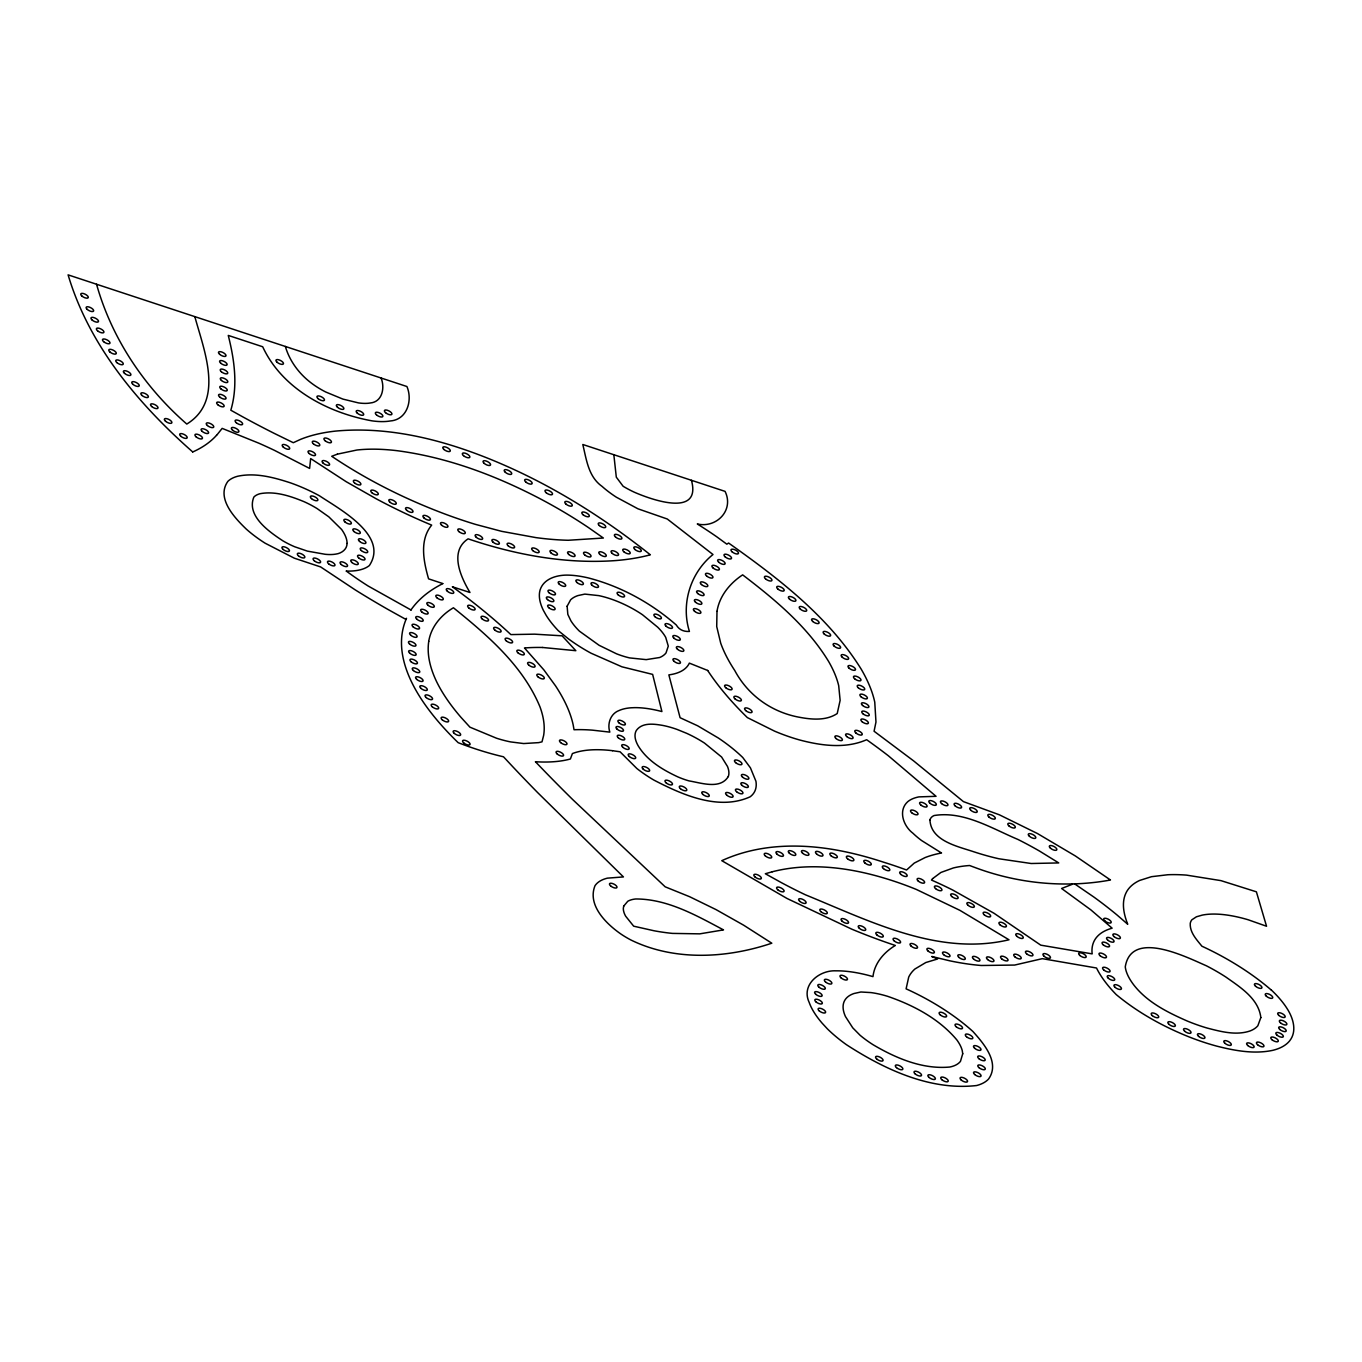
<?xml version="1.0" encoding="UTF-8"?>
<svg xmlns="http://www.w3.org/2000/svg" width="1362" height="1362" viewBox="0 0 1362 1362"><rect width="100%" height="100%" fill="white"/><g stroke="black" fill="none" stroke-linecap="round" stroke-linejoin="round"><path stroke-width="1.5" d="M216.575 435.38L222.159 428.383L258.814 443.178A226.96 91.594 27 0 1 274.511 450.379L309.617 468.426L310.655 458.568L346.203 481.705L376.287 498.832A256.907 103.665 27 0 0 431.669 525.119C419.155 540.271 423.65 561.638 428.57 578.85L442.701 583.515M542.553 647.478L575.837 650.695L562.114 635.816L534.585 634.164L510.869 634.59A338.712 136.694 27 0 0 452.354 586.767L469.958 592.487C460.884 577.216 448.881 551.559 468.085 538.841C515.5 554.862 565.792 564.26 615.947 560.548A371.622 149.973 27 0 0 650.338 554.811C611.078 523.57 568.805 495.921 523.587 474.061A234.758 94.744 27 0 0 488.652 458.585C440.352 439.177 387.949 426.204 335.58 431.09A295.588 119.277 27 0 0 300.525 439.381L293.307 442.701L274.154 433.337A417.487 168.479 27 0 1 242.3 416.602L230.825 410.217C238.112 385.786 234.4 359.67 228.254 335.41L262.696 346.765C282.24 389.021 327.987 412.873 372.047 420.858A70.977 28.636 27 0 0 390.281 420.96C407.17 419.751 412.805 400.241 406.915 386.519L68.1 274.869C89.109 345.522 138.226 403.952 192.655 451.895M612.491 750.7L620.085 751.79L636.871 768.508A67.521 27.24 27 0 0 653.828 780.051C682.26 794.795 718.71 811.054 750.104 796.821A84.972 34.288 27 0 0 755.927 781.226L750.428 767.845L742.767 757.51A94.216 38.017 27 0 0 718.37 738.034L697.65 725.793L680.098 717.723L668.861 674.888A94.353 38.068 27 0 0 689.342 663.124L707.729 670.479M411.12 610.04L368.132 586A166.266 67.096 27 0 1 346.323 571.087M1074.584 883.836L1093.839 897.03A228.441 92.19 27 0 1 1117.112 915.06L1127.736 924.27C1123.701 914.089 1121.011 901.814 1126.646 891.684A139.452 56.268 27 0 1 1139.688 880.431L1151.52 876.685L1167.813 874.744A176.958 71.403 27 0 1 1186.523 875.119L1220.965 880.635L1256.394 891.821L1266.541 926.245L1248.086 919.742A90.454 36.502 27 0 0 1202.288 915.111L1196.449 916.779L1191.903 919.776A46.529 18.779 27 0 0 1190.252 923.453C1189.707 932.459 1196.67 939.678 1201.914 946.215A131.093 52.897 27 0 1 1271.206 989.987M285.356 346.459C289.663 361.236 299.334 374.107 311.592 383.25A41.183 16.616 27 0 0 325.654 391.967L342.901 399.1L358.529 402.914A45.627 18.404 27 0 0 370.396 402.965C382.552 401.858 385.02 387.438 381.054 378.006M96.549 284.249C111.786 338.593 144.423 387.08 186.798 424.059C224.951 400.615 203.925 350.289 194.834 316.631M691.436 480.292C701.753 517.9 650.934 499.548 633.994 492.057A47.278 19.085 27 0 1 623.132 486.268L616.305 477.16L613.836 454.721M1271.308 989.97A94.387 38.085 27 0 1 1286.801 1008.135C1292.964 1017.465 1297.424 1030.949 1289.729 1040.738A117.319 47.347 27 0 1 1272.517 1050.391C1253.959 1054.273 1234.84 1050.715 1216.777 1046.135A123.414 49.798 27 0 1 1188.124 1036.533C1162.297 1026.097 1137.645 1012.375 1116.193 994.549A123.584 49.866 27 0 1 1096.529 968.007L1042.322 958.661L1014.656 965.062L981.236 965.488A189.897 76.63 27 0 1 949.518 960.755L931.778 956.482L937.584 958.984L925.819 962.525L914.941 968.995A147.045 59.332 27 0 0 908.709 977.099L906.105 988.846A116.706 47.091 27 0 1 972.945 1031.528C983.67 1043.462 1000.236 1062.666 988.608 1078.976A92.173 37.2 27 0 1 976.605 1085.531C930.28 1090.826 884.449 1069.374 846.398 1044.671A89.194 35.991 27 0 1 827.398 1028.872L822.171 1023.22A99.818 40.281 27 0 1 809.198 1002.449C800.805 984.828 819.345 969.948 835.979 970.834A98.217 39.634 27 0 1 872.974 976.622C874.472 963.206 884.057 952.157 895.328 945.466A283.228 114.306 27 0 1 851.761 929.156L787.032 898.477L721.792 860.682C760.83 842.772 805.708 843.129 846.994 852.152A192.161 77.549 27 0 1 883.342 862.112A214.311 86.487 27 0 1 906.581 869.995L914.242 863.099L925.104 857.566A230.297 92.939 27 0 1 941.517 852.987L921.512 840.49A54.684 22.064 27 0 1 912.863 833.169C903.551 826.189 897.864 810.765 907.603 801.826A80.171 32.347 27 0 1 918.907 796.889L936.052 796.31L888.399 755.808A324.684 131.024 27 0 0 866.641 739.719C845.7 748.93 821.746 745.763 800.277 740.145A95.187 38.408 27 0 1 774.603 731.156L747.346 717.587A276.588 111.616 27 0 1 707.678 670.479M612.474 750.683A128.947 52.028 27 0 0 572.398 753.578L570.389 758.992A163.202 65.87 27 0 1 535.419 761.733L545.14 771.811A1304.66 526.498 27 0 0 572.959 799.817L665.201 886.832L689.683 896.741L716.072 909.629L743.669 925.207L771.794 943.202C726.814 958.354 674.582 961.334 631.032 940.052A44.282 17.876 27 0 1 621.072 934.145C606.192 923.845 587.141 905.185 594.99 885.743A81.652 32.943 27 0 1 607.401 878.149L623.438 876.924L537.547 792.497A1403.95 566.558 27 0 1 512.333 766.261L503.497 756.795A167.577 67.623 27 0 1 458.177 742.682A248.514 100.294 27 0 1 427.753 708.359C409.23 683.315 392.92 649.265 406.506 618.314L405.416 619.148L388.391 609.682A391.507 157.992 27 0 1 355.141 589.831L320.649 566.933L294.311 558.182L265.13 543.2A71.794 28.977 27 0 1 246.25 529.069C234.485 517.713 216.03 498.186 227.812 481.433A79.524 32.092 27 0 1 237.941 476.189C255.494 472.529 273.456 477.33 290.123 482.744A81.788 33.011 27 0 1 319.44 495.785C339.564 509.235 389.123 535.606 369.374 565.519A80.852 32.62 27 0 1 346.34 571.087M410.949 609.955A409.094 165.091 27 0 1 442.854 583.617M216.49 435.346A310.553 125.321 27 0 1 192.74 451.963M542.536 647.478A240.887 97.213 27 0 0 524.489 647.971L543.881 669.9L555.475 685.784A248.088 100.107 27 0 1 573.232 725.18L574.032 729.743A173.076 69.854 27 0 1 592.538 730.168L609.835 732.126C607.06 723.835 610.499 713.671 619.08 710.521A79.575 32.109 27 0 1 630.964 707.797L634.658 707.644A80.835 32.62 27 0 1 661.915 711.56L652.636 674.394L621.957 666.818L591.074 653.215A82.742 33.386 27 0 1 568.38 638.812L558.267 630.657A100.499 40.554 27 0 1 546.145 615.301L543.455 610.499A103.631 41.813 27 0 1 540.101 589.967C543.778 578.237 557.79 574.696 568.737 575.139A77.072 31.105 27 0 1 588.265 577.914C620.749 586.29 651.104 602.957 676.284 625.005C679.127 629.738 683.503 631.747 689.427 631.457C680.694 603.911 690.517 572.568 712.99 554.521L667.278 519.007L637.961 508.809L616.373 497.215A58.157 23.477 27 0 1 602.038 486.37C588.316 476.666 586.46 459.471 582.8 444.489L725.061 491.376C734.271 510.069 716.65 528.439 697.31 523.978A216.575 87.406 27 0 1 716.787 536.815L726.831 544.17L728.602 543.046C778.383 578.237 828.539 616.68 861.193 669.151A260.057 104.942 27 0 1 874.762 702.179L875.97 722.047L874.081 731.241L913.613 760.881L963.428 801.622L999.35 814.799L1037.469 833.544L1075.316 855.932L1110.456 879.988A391.592 158.026 27 0 1 1074.635 883.887M962.73 1053.745L960.482 1061.321A65.325 26.355 27 0 1 949.808 1067.025C922.67 1069.579 895.941 1058.24 872.991 1044.671A58.907 23.767 27 0 1 860.086 1035.273L852.748 1027.833L845.496 1016.614A73.735 29.76 27 0 1 854.059 993.494L860.903 991.996L870.999 992.592A62.805 25.35 27 0 1 887.666 996.337C913.476 1005.207 939.082 1018.725 956.822 1039.887A60.711 24.499 27 0 1 962.253 1050.647L962.73 1053.745M428.724 641.485C426.732 654.918 430.443 668.436 436.078 680.557A220.218 88.87 27 0 0 461.003 717.365L469.941 727.172L496.517 738.221A70.16 28.313 27 0 0 510.767 741.932L523.672 743.55L538.654 742.63L541.991 741.847L543.608 735.565A215.639 87.015 27 0 0 539.948 706.776C522.736 665.456 487.46 635.254 453.427 607.775C441.05 615.011 430.954 627.031 428.724 641.485M716.991 611.351L716.718 626.554L720.702 643.136A237.328 95.766 27 0 0 734.748 670.496C748.283 695.778 772.305 712.615 800.396 717.451C812.552 719.664 826.445 720.685 837.221 713.535L840.133 700.357L838.703 685.75A204.896 82.69 27 0 0 828.573 661.404C807.206 626.282 774.944 599.535 742.648 574.866C729.93 583.225 719.442 595.994 716.991 611.351M567.12 606.226L567.835 614.415L570.848 620.714A57.187 23.069 27 0 0 579.429 631.168L599.11 645.299L616.526 653.811A47.261 19.068 27 0 0 629.67 657.914L646.201 659.634L659.685 657.505A69.258 27.938 27 0 0 666.018 652.926L668.282 646.116L665.729 637.416A48.402 19.528 27 0 0 657.642 627.15L642.489 614.739A55.876 22.541 27 0 0 598.786 595.62L584.843 594.104L577.982 595.569A75.472 30.458 27 0 0 570.61 599.825L567.12 606.226M1260.837 1017.55L1257.875 1025.705A80.324 32.416 27 0 1 1249.771 1031.051C1235.811 1035.648 1220.914 1031.613 1207.209 1028.072A90.335 36.451 27 0 1 1187.358 1021.074C1167.83 1012.494 1147.638 1002.5 1134.137 985.407A78.468 31.666 27 0 1 1125.267 966.816C1131.413 929.259 1186.132 956.975 1206.357 965.777A91.526 36.927 27 0 1 1225.902 977.065C1240.169 987.178 1258.59 998.584 1260.837 1017.55M347.038 543.438C347.123 549.397 341.47 553.33 336.056 554.062A49.9 20.141 27 0 1 325.143 554.283L307.369 551.116L294.635 546.741A40.485 16.344 27 0 1 282.785 540.765C269.063 531.725 246.25 515.875 253.826 497.13A48.249 19.46 27 0 1 260.21 493.674C275.141 490.933 290.259 496.023 303.93 501.625A46.393 18.727 27 0 1 317.074 508.554L328.821 516.845L341.624 529.477A58.872 23.75 27 0 1 347.055 543.438M929.94 819.907C930.91 840.899 957.418 846.296 973.694 851.744A143.47 57.902 27 0 0 998.959 858.775L1031.187 863.508L1058.734 862.929L1039.632 851.131A170.471 68.798 27 0 0 1017.942 839.452C991.638 828.385 963.598 810.713 934.111 815.532A37.012 14.931 27 0 0 929.94 819.907M623.694 906.139L623.336 908.284A44.401 17.927 27 0 0 625.652 916.2L633.67 926.177L654.015 930.757A167.832 67.725 27 0 0 672.487 933.396L699.762 933.855L723.494 929.888C696.22 915.4 667.465 898.92 635.713 898.971A49.696 20.055 27 0 0 627.763 901.286L623.694 906.139M728.312 776.527C720.26 789.756 701.379 782.912 689.053 780.903A42.256 17.059 27 0 1 677.833 776.885C662.698 769.819 647.308 760.694 638.369 746.121A58.566 23.631 27 0 1 636.412 730.355C642.37 722.2 654.1 723.954 662.732 725.418A52.863 21.332 27 0 1 677.101 729.436L686.652 733.318A55.655 22.456 27 0 1 704.512 743.09L721.605 757.017L727.461 766.414A57.562 23.222 27 0 1 728.312 776.527M932.612 878.643L931.472 880.056A187.258 75.574 27 0 1 952.906 890.135L994.022 913.272L1040.772 945.16L1092.154 953.877A119.703 48.3 27 0 1 1112.141 928.186L1090.877 909.884L1061.594 888.484L1073.324 883.887C1039.768 884.908 1006.092 879.222 974.681 867.407A156.238 63.044 27 0 1 969.608 865.517A177.554 71.658 27 0 0 953.366 867.952L940.938 872.446L932.612 878.643M337.401 454.142L331.732 456.287C367.485 480.377 406.37 499.684 446.753 514.7A247.424 99.852 27 0 0 475.576 524.404L501.642 531.333L535.947 537.615A275.567 111.207 27 0 0 568.26 540.271L603.366 538.024L588.35 527.503A221.597 89.432 27 0 0 538.382 497.845C494.117 474.895 446.532 457.155 396.887 450.669A200.657 80.971 27 0 0 356.895 450.022L337.401 454.142M772.22 871.782L765.342 873.74L781.192 882.542A232.936 93.995 27 0 0 805.419 894.8C869.177 920.78 938.265 956.533 1008.987 939.78L959.869 910.327L916.405 889.471A155.03 62.567 27 0 0 893.591 881.044A170.676 68.883 27 0 0 866.624 873.382C835.808 866.113 803.137 863.814 772.22 871.782M1104.82 920.933A4.171 1.685 27 0 0 1111.137 922.619A4.171 1.685 27 0 0 1106.387 918.448A4.171 1.685 27 0 0 1104.82 920.933M1113.997 936.562A4.171 1.685 27 0 0 1120.313 938.248A4.171 1.685 27 0 0 1115.546 934.077A4.171 1.685 27 0 0 1113.997 936.562M1107.681 940.069A4.171 1.685 27 0 0 1113.997 941.755A4.171 1.685 27 0 0 1109.23 937.584A4.171 1.685 27 0 0 1107.681 940.069M1103.186 944.768A4.171 1.685 27 0 0 1109.502 946.437A4.171 1.685 27 0 0 1104.735 942.283A4.171 1.685 27 0 0 1103.186 944.768M1100.104 955.715A4.171 1.685 27 0 0 1106.421 957.401A4.171 1.685 27 0 0 1101.654 953.23A4.171 1.685 27 0 0 1100.104 955.715M1079.811 955.443A4.171 1.685 27 0 0 1086.127 957.128A4.171 1.685 27 0 0 1081.36 952.957A4.171 1.685 27 0 0 1079.811 955.443M1103.697 969.897A4.171 1.685 27 0 0 1110.013 971.583A4.171 1.685 27 0 0 1105.246 967.412A4.171 1.685 27 0 0 1103.697 969.897M1108.362 978.291A4.171 1.685 27 0 0 1114.678 979.959A4.171 1.685 27 0 0 1109.911 975.805A4.171 1.685 27 0 0 1108.362 978.291M1115.069 987.331A4.171 1.685 27 0 0 1121.386 988.999A4.171 1.685 27 0 0 1116.619 984.845A4.171 1.685 27 0 0 1115.069 987.331M1255.56 986.258A4.171 1.685 27 0 0 1261.876 987.944A4.171 1.685 27 0 0 1257.109 983.773A4.171 1.685 27 0 0 1255.56 986.258M1266.371 996.252A4.171 1.685 27 0 0 1272.687 997.92A4.171 1.685 27 0 0 1267.92 993.766A4.171 1.685 27 0 0 1266.371 996.252M1278.816 1015.388A4.171 1.685 27 0 0 1285.132 1017.056A4.171 1.685 27 0 0 1280.365 1012.902A4.171 1.685 27 0 0 1278.816 1015.388M1280.484 1022.845A4.171 1.685 27 0 0 1286.801 1024.53A4.171 1.685 27 0 0 1282.034 1020.359A4.171 1.685 27 0 0 1280.484 1022.845M1279.82 1029.485A4.171 1.685 27 0 0 1286.137 1031.17A4.171 1.685 27 0 0 1281.37 1026.999A4.171 1.685 27 0 0 1279.82 1029.485M1276.96 1035.103A4.171 1.685 27 0 0 1283.276 1036.788A4.171 1.685 27 0 0 1278.509 1032.617A4.171 1.685 27 0 0 1276.96 1035.103M1271.921 1039.683A4.171 1.685 27 0 0 1278.237 1041.351A4.171 1.685 27 0 0 1273.47 1037.197A4.171 1.685 27 0 0 1271.921 1039.683M1257.586 1044.722A4.171 1.685 27 0 0 1263.902 1046.408A4.171 1.685 27 0 0 1259.135 1042.236A4.171 1.685 27 0 0 1257.586 1044.722M1247.745 1045.505A4.171 1.685 27 0 0 1254.062 1047.191A4.171 1.685 27 0 0 1249.294 1043.02A4.171 1.685 27 0 0 1247.745 1045.505M1224.932 1043.292A4.171 1.685 27 0 0 1231.248 1044.977A4.171 1.685 27 0 0 1226.481 1040.806A4.171 1.685 27 0 0 1224.932 1043.292M1198.577 1036.346A4.171 1.685 27 0 0 1204.893 1038.031A4.171 1.685 27 0 0 1200.126 1033.86A4.171 1.685 27 0 0 1198.577 1036.346M1184.651 1031.221A4.171 1.685 27 0 0 1190.967 1032.907A4.171 1.685 27 0 0 1186.2 1028.736A4.171 1.685 27 0 0 1184.651 1031.221M1168.988 1024.343A4.171 1.685 27 0 0 1175.304 1026.012A4.171 1.685 27 0 0 1170.537 1021.858A4.171 1.685 27 0 0 1168.988 1024.343M1152.337 1015.626A4.171 1.685 27 0 0 1158.653 1017.295A4.171 1.685 27 0 0 1153.886 1013.141A4.171 1.685 27 0 0 1152.337 1015.626M1050.46 848.203A4.171 1.685 27 0 0 1056.776 849.888A4.171 1.685 27 0 0 1052.009 845.717A4.171 1.685 27 0 0 1050.46 848.203M1029.417 836.302A4.171 1.685 27 0 0 1035.733 837.988A4.171 1.685 27 0 0 1030.966 833.816A4.171 1.685 27 0 0 1029.417 836.302M1008.936 825.9A4.171 1.685 27 0 0 1015.252 827.585A4.171 1.685 27 0 0 1010.485 823.414A4.171 1.685 27 0 0 1008.936 825.9M988.948 817.013A4.171 1.685 27 0 0 995.264 818.698A4.171 1.685 27 0 0 990.497 814.527A4.171 1.685 27 0 0 988.948 817.013M970.851 810.322A4.171 1.685 27 0 0 977.167 812.007A4.171 1.685 27 0 0 972.4 807.836A4.171 1.685 27 0 0 970.851 810.322M955.222 805.946A4.171 1.685 27 0 0 961.538 807.615A4.171 1.685 27 0 0 956.771 803.461A4.171 1.685 27 0 0 955.222 805.946M941.585 803.58A4.171 1.685 27 0 0 947.901 805.265A4.171 1.685 27 0 0 943.134 801.094A4.171 1.685 27 0 0 941.585 803.58M929.957 803.222A4.171 1.685 27 0 0 936.273 804.908A4.171 1.685 27 0 0 931.506 800.737A4.171 1.685 27 0 0 929.957 803.222M920.729 804.925A4.171 1.685 27 0 0 927.045 806.61A4.171 1.685 27 0 0 922.278 802.439A4.171 1.685 27 0 0 920.729 804.925M911.638 812.688A4.171 1.685 27 0 0 917.954 814.374A4.171 1.685 27 0 0 913.187 810.203A4.171 1.685 27 0 0 911.638 812.688M735.599 762.618A4.171 1.685 27 0 0 741.915 764.303A4.171 1.685 27 0 0 737.148 760.132A4.171 1.685 27 0 0 735.599 762.618M742.511 777.106A4.171 1.685 27 0 0 748.828 778.792A4.171 1.685 27 0 0 744.061 774.62A4.171 1.685 27 0 0 742.511 777.106M741.984 785.363A4.171 1.685 27 0 0 748.3 787.032A4.171 1.685 27 0 0 743.533 782.878A4.171 1.685 27 0 0 741.984 785.363M736.57 791.697A4.171 1.685 27 0 0 742.886 793.365A4.171 1.685 27 0 0 738.119 789.211A4.171 1.685 27 0 0 736.57 791.697M726.729 795.136A4.171 1.685 27 0 0 733.045 796.821A4.171 1.685 27 0 0 728.295 792.65A4.171 1.685 27 0 0 726.729 795.136M702.894 794.438A4.171 1.685 27 0 0 709.21 796.123A4.171 1.685 27 0 0 704.443 791.952A4.171 1.685 27 0 0 702.894 794.438M680.421 788.666A4.171 1.685 27 0 0 686.737 790.352A4.171 1.685 27 0 0 681.97 786.18A4.171 1.685 27 0 0 680.421 788.666M666.103 782.827A4.171 1.685 27 0 0 672.419 784.495A4.171 1.685 27 0 0 667.652 780.341A4.171 1.685 27 0 0 666.103 782.827M643.273 769.224A4.171 1.685 27 0 0 649.589 770.909A4.171 1.685 27 0 0 644.822 766.738A4.171 1.685 27 0 0 643.273 769.224M940.24 1014.877A4.171 1.685 27 0 0 946.556 1016.563A4.171 1.685 27 0 0 941.789 1012.392A4.171 1.685 27 0 0 940.24 1014.877M956.158 1026.71A4.171 1.685 27 0 0 962.474 1028.378A4.171 1.685 27 0 0 957.707 1024.224A4.171 1.685 27 0 0 956.158 1026.71M966.458 1036.686A4.171 1.685 27 0 0 972.774 1038.372A4.171 1.685 27 0 0 968.007 1034.201A4.171 1.685 27 0 0 966.458 1036.686M974.63 1048.263A4.171 1.685 27 0 0 980.946 1049.949A4.171 1.685 27 0 0 976.179 1045.778A4.171 1.685 27 0 0 974.63 1048.263M978.818 1058.614A4.171 1.685 27 0 0 985.135 1060.283A4.171 1.685 27 0 0 980.368 1056.129A4.171 1.685 27 0 0 978.818 1058.614M978.92 1067.604A4.171 1.685 27 0 0 985.237 1069.272A4.171 1.685 27 0 0 980.47 1065.118A4.171 1.685 27 0 0 978.92 1067.604M974.681 1074.499A4.171 1.685 27 0 0 980.998 1076.184A4.171 1.685 27 0 0 976.231 1072.013A4.171 1.685 27 0 0 974.681 1074.499M961.18 1079.998A4.171 1.685 27 0 0 967.497 1081.666A4.171 1.685 27 0 0 962.73 1077.512A4.171 1.685 27 0 0 961.18 1079.998M941.857 1079.708A4.171 1.685 27 0 0 948.173 1081.377A4.171 1.685 27 0 0 943.406 1077.223A4.171 1.685 27 0 0 941.857 1079.708M929.003 1077.393A4.171 1.685 27 0 0 935.319 1079.062A4.171 1.685 27 0 0 930.552 1074.907A4.171 1.685 27 0 0 929.003 1077.393M915.162 1073.903A4.171 1.685 27 0 0 921.478 1075.571A4.171 1.685 27 0 0 916.711 1071.417A4.171 1.685 27 0 0 915.162 1073.903M896.468 1067.621A4.171 1.685 27 0 0 902.785 1069.306A4.171 1.685 27 0 0 898.018 1065.135A4.171 1.685 27 0 0 896.468 1067.621M876.702 1058.989A4.171 1.685 27 0 0 883.019 1060.658A4.171 1.685 27 0 0 878.269 1056.503A4.171 1.685 27 0 0 876.702 1058.989M841.103 977.916A4.171 1.685 27 0 0 847.419 979.584A4.171 1.685 27 0 0 842.652 975.43A4.171 1.685 27 0 0 841.103 977.916M825.491 981.934A4.171 1.685 27 0 0 831.807 983.602A4.171 1.685 27 0 0 827.04 979.448A4.171 1.685 27 0 0 825.491 981.934M818.937 987.144A4.171 1.685 27 0 0 825.253 988.829A4.171 1.685 27 0 0 820.486 984.658A4.171 1.685 27 0 0 818.937 987.144M815.753 994.277A4.171 1.685 27 0 0 822.069 995.962A4.171 1.685 27 0 0 817.302 991.791A4.171 1.685 27 0 0 815.753 994.277M815.957 1001.87A4.171 1.685 27 0 0 822.273 1003.539A4.171 1.685 27 0 0 817.506 999.385A4.171 1.685 27 0 0 815.957 1001.87M819.243 1010.893A4.171 1.685 27 0 0 825.559 1012.562A4.171 1.685 27 0 0 820.792 1008.408A4.171 1.685 27 0 0 819.243 1010.893M765.359 855.932A4.171 1.685 27 0 0 771.658 857.6A4.171 1.685 27 0 0 766.908 853.446A4.171 1.685 27 0 0 765.359 855.932M777.089 854.229A4.171 1.685 27 0 0 783.405 855.915A4.171 1.685 27 0 0 778.638 851.744A4.171 1.685 27 0 0 777.089 854.229M789.432 853.31A4.171 1.685 27 0 0 795.748 854.995A4.171 1.685 27 0 0 790.981 850.824A4.171 1.685 27 0 0 789.432 853.31M802.576 853.208A4.171 1.685 27 0 0 808.892 854.893A4.171 1.685 27 0 0 804.125 850.722A4.171 1.685 27 0 0 802.576 853.208M816.621 854.008A4.171 1.685 27 0 0 822.937 855.694A4.171 1.685 27 0 0 818.17 851.522A4.171 1.685 27 0 0 816.621 854.008M830.956 855.728A4.171 1.685 27 0 0 837.272 857.413A4.171 1.685 27 0 0 832.505 853.242A4.171 1.685 27 0 0 830.956 855.728M847.505 858.724A4.171 1.685 27 0 0 853.821 860.409A4.171 1.685 27 0 0 849.054 856.238A4.171 1.685 27 0 0 847.505 858.724M864.904 862.963A4.171 1.685 27 0 0 871.22 864.649A4.171 1.685 27 0 0 866.453 860.478A4.171 1.685 27 0 0 864.904 862.963M883.444 868.581A4.171 1.685 27 0 0 889.761 870.267A4.171 1.685 27 0 0 884.994 866.096A4.171 1.685 27 0 0 883.444 868.581M900.81 874.387A4.171 1.685 27 0 0 907.126 876.055A4.171 1.685 27 0 0 902.359 871.901A4.171 1.685 27 0 0 900.81 874.387M918.243 881.061A4.171 1.685 27 0 0 924.56 882.746A4.171 1.685 27 0 0 919.793 878.575A4.171 1.685 27 0 0 918.243 881.061M935.558 888.603A4.171 1.685 27 0 0 941.874 890.288A4.171 1.685 27 0 0 937.124 886.117A4.171 1.685 27 0 0 935.558 888.603M951.766 896.502A4.171 1.685 27 0 0 958.082 898.171A4.171 1.685 27 0 0 953.315 894.017A4.171 1.685 27 0 0 951.766 896.502M967.99 905.236A4.171 1.685 27 0 0 974.307 906.905A4.171 1.685 27 0 0 969.54 902.751A4.171 1.685 27 0 0 967.99 905.236M984.266 914.821A4.171 1.685 27 0 0 990.583 916.507A4.171 1.685 27 0 0 985.816 912.336A4.171 1.685 27 0 0 984.266 914.821M1000.048 924.866A4.171 1.685 27 0 0 1006.365 926.552A4.171 1.685 27 0 0 1001.598 922.38A4.171 1.685 27 0 0 1000.048 924.866M1016.886 936.341A4.171 1.685 27 0 0 1023.202 938.009A4.171 1.685 27 0 0 1018.453 933.855A4.171 1.685 27 0 0 1016.886 936.341M1044.075 956.243A4.171 1.685 27 0 0 1050.391 957.929A4.171 1.685 27 0 0 1045.624 953.758A4.171 1.685 27 0 0 1044.075 956.243M1026.59 953.758A4.171 1.685 27 0 0 1032.907 955.443A4.171 1.685 27 0 0 1028.14 951.272A4.171 1.685 27 0 0 1026.59 953.758M1014.843 956.805A4.171 1.685 27 0 0 1021.159 958.49A4.171 1.685 27 0 0 1016.392 954.319A4.171 1.685 27 0 0 1014.843 956.805M1001.666 958.814A4.171 1.685 27 0 0 1007.982 960.482A4.171 1.685 27 0 0 1003.215 956.328A4.171 1.685 27 0 0 1001.666 958.814M987.586 959.529A4.171 1.685 27 0 0 993.902 961.214A4.171 1.685 27 0 0 989.135 957.043A4.171 1.685 27 0 0 987.586 959.529M973.558 959.018A4.171 1.685 27 0 0 979.874 960.704A4.171 1.685 27 0 0 975.107 956.533A4.171 1.685 27 0 0 973.558 959.018M958.933 957.401A4.171 1.685 27 0 0 965.249 959.069A4.171 1.685 27 0 0 960.482 954.915A4.171 1.685 27 0 0 958.933 957.401M943.628 954.66A4.171 1.685 27 0 0 949.944 956.345A4.171 1.685 27 0 0 945.177 952.174A4.171 1.685 27 0 0 943.628 954.66M928.016 950.982A4.171 1.685 27 0 0 934.332 952.668A4.171 1.685 27 0 0 929.565 948.497A4.171 1.685 27 0 0 928.016 950.982M911.161 946.147A4.171 1.685 27 0 0 917.477 947.833A4.171 1.685 27 0 0 912.71 943.662A4.171 1.685 27 0 0 911.161 946.147M894.204 940.904A4.171 1.685 27 0 0 900.52 942.589A4.171 1.685 27 0 0 895.753 938.418A4.171 1.685 27 0 0 894.204 940.904M876.941 934.979A4.171 1.685 27 0 0 883.24 936.664A4.171 1.685 27 0 0 878.49 932.493A4.171 1.685 27 0 0 876.941 934.979M859.354 928.322A4.171 1.685 27 0 0 865.67 930.008A4.171 1.685 27 0 0 860.903 925.837A4.171 1.685 27 0 0 859.354 928.322M842.176 921.24A4.171 1.685 27 0 0 848.492 922.925A4.171 1.685 27 0 0 843.725 918.754A4.171 1.685 27 0 0 842.176 921.24M820.928 911.689A4.171 1.685 27 0 0 827.245 913.374A4.171 1.685 27 0 0 822.478 909.203A4.171 1.685 27 0 0 820.928 911.689M799.749 901.338A4.171 1.685 27 0 0 806.066 903.006A4.171 1.685 27 0 0 801.299 898.852A4.171 1.685 27 0 0 799.749 901.338M777.719 889.726A4.171 1.685 27 0 0 784.035 891.412A4.171 1.685 27 0 0 779.268 887.241A4.171 1.685 27 0 0 777.719 889.726M754.974 876.924A4.171 1.685 27 0 0 761.29 878.592A4.171 1.685 27 0 0 756.523 874.438A4.171 1.685 27 0 0 754.974 876.924M765.563 578.884A4.171 1.685 27 0 0 771.879 580.57A4.171 1.685 27 0 0 767.112 576.398A4.171 1.685 27 0 0 765.563 578.884M777.838 588.997A4.171 1.685 27 0 0 784.154 590.665A4.171 1.685 27 0 0 779.387 586.511A4.171 1.685 27 0 0 777.838 588.997M789.534 599.161A4.171 1.685 27 0 0 795.851 600.846A4.171 1.685 27 0 0 791.084 596.675A4.171 1.685 27 0 0 789.534 599.161M800.345 609.154A4.171 1.685 27 0 0 806.662 610.823A4.171 1.685 27 0 0 801.895 606.669A4.171 1.685 27 0 0 800.345 609.154M812.722 621.464A4.171 1.685 27 0 0 819.039 623.149A4.171 1.685 27 0 0 814.289 618.978A4.171 1.685 27 0 0 812.722 621.464M824.265 634.062A4.171 1.685 27 0 0 830.582 635.731A4.171 1.685 27 0 0 825.815 631.576A4.171 1.685 27 0 0 824.265 634.062M834.242 646.201A4.171 1.685 27 0 0 840.558 647.869A4.171 1.685 27 0 0 835.791 643.715A4.171 1.685 27 0 0 834.242 646.201M842.278 657.267A4.171 1.685 27 0 0 848.594 658.953A4.171 1.685 27 0 0 843.827 654.782A4.171 1.685 27 0 0 842.278 657.267M849.122 668.197A4.171 1.685 27 0 0 855.438 669.883A4.171 1.685 27 0 0 850.671 665.712A4.171 1.685 27 0 0 849.122 668.197M854.604 678.736A4.171 1.685 27 0 0 860.92 680.421A4.171 1.685 27 0 0 856.153 676.25A4.171 1.685 27 0 0 854.604 678.736M858.349 687.844A4.171 1.685 27 0 0 864.666 689.53A4.171 1.685 27 0 0 859.899 685.358A4.171 1.685 27 0 0 858.349 687.844M861.022 696.782A4.171 1.685 27 0 0 867.339 698.451A4.171 1.685 27 0 0 862.572 694.297A4.171 1.685 27 0 0 861.022 696.782M862.555 705.431A4.171 1.685 27 0 0 868.871 707.099A4.171 1.685 27 0 0 864.104 702.945A4.171 1.685 27 0 0 862.555 705.431M862.895 713.722A4.171 1.685 27 0 0 869.211 715.39A4.171 1.685 27 0 0 864.444 711.236A4.171 1.685 27 0 0 862.895 713.722M862.01 721.656A4.171 1.685 27 0 0 868.326 723.324A4.171 1.685 27 0 0 863.559 719.17A4.171 1.685 27 0 0 862.01 721.656M855.898 732.977A4.171 1.685 27 0 0 862.197 734.646A4.171 1.685 27 0 0 857.447 730.492A4.171 1.685 27 0 0 855.898 732.977M846.704 736.519A4.171 1.685 27 0 0 853.021 738.204A4.171 1.685 27 0 0 848.254 734.033A4.171 1.685 27 0 0 846.704 736.519M836.013 738.51A4.171 1.685 27 0 0 842.329 740.196A4.171 1.685 27 0 0 837.562 736.025A4.171 1.685 27 0 0 836.013 738.51M732.109 551.848A4.171 1.685 27 0 0 738.425 553.534A4.171 1.685 27 0 0 733.658 549.363A4.171 1.685 27 0 0 732.109 551.848M725.146 556.854A4.171 1.685 27 0 0 731.462 558.539A4.171 1.685 27 0 0 726.695 554.368A4.171 1.685 27 0 0 725.146 556.854M718.761 562.251A4.171 1.685 27 0 0 725.078 563.919A4.171 1.685 27 0 0 720.311 559.765A4.171 1.685 27 0 0 718.761 562.251M713.041 567.954A4.171 1.685 27 0 0 719.357 569.622A4.171 1.685 27 0 0 714.59 565.468A4.171 1.685 27 0 0 713.041 567.954M706.589 575.956A4.171 1.685 27 0 0 712.905 577.641A4.171 1.685 27 0 0 708.138 573.47A4.171 1.685 27 0 0 706.589 575.956M701.447 584.519A4.171 1.685 27 0 0 707.763 586.205A4.171 1.685 27 0 0 702.996 582.034A4.171 1.685 27 0 0 701.447 584.519M697.719 593.491A4.171 1.685 27 0 0 704.035 595.16A4.171 1.685 27 0 0 699.268 591.006A4.171 1.685 27 0 0 697.719 593.491M695.505 602.208A4.171 1.685 27 0 0 701.822 603.877A4.171 1.685 27 0 0 697.055 599.723A4.171 1.685 27 0 0 695.505 602.208M694.518 611.249A4.171 1.685 27 0 0 700.834 612.934A4.171 1.685 27 0 0 696.067 608.763A4.171 1.685 27 0 0 694.518 611.249M655.02 616.748A4.171 1.685 27 0 0 661.336 618.433A4.171 1.685 27 0 0 656.569 614.262A4.171 1.685 27 0 0 655.02 616.748M666.137 626.265A4.171 1.685 27 0 0 672.453 627.95A4.171 1.685 27 0 0 667.686 623.779A4.171 1.685 27 0 0 666.137 626.265M673.952 638.182A4.171 1.685 27 0 0 680.268 639.851A4.171 1.685 27 0 0 675.501 635.696A4.171 1.685 27 0 0 673.952 638.182M677.476 649.248A4.171 1.685 27 0 0 683.792 650.917A4.171 1.685 27 0 0 679.025 646.763A4.171 1.685 27 0 0 677.476 649.248M674.071 661.319A4.171 1.685 27 0 0 680.387 663.005A4.171 1.685 27 0 0 675.62 658.833A4.171 1.685 27 0 0 674.071 661.319M725.725 687.691A4.171 1.685 27 0 0 732.041 689.376A4.171 1.685 27 0 0 727.274 685.205A4.171 1.685 27 0 0 725.725 687.691M735.003 698.893A4.171 1.685 27 0 0 741.32 700.579A4.171 1.685 27 0 0 736.553 696.408A4.171 1.685 27 0 0 735.003 698.893M745.695 710.538A4.171 1.685 27 0 0 752.011 712.207A4.171 1.685 27 0 0 747.244 708.053A4.171 1.685 27 0 0 745.695 710.538M618.212 594.888A4.171 1.685 27 0 0 624.528 596.556A4.171 1.685 27 0 0 619.761 592.402A4.171 1.685 27 0 0 618.212 594.888M568.703 554.419A4.171 1.685 27 0 0 575.019 556.105A4.171 1.685 27 0 0 570.252 551.933A4.171 1.685 27 0 0 568.703 554.419M551.099 553.023A4.171 1.685 27 0 0 557.416 554.692A4.171 1.685 27 0 0 552.649 550.537A4.171 1.685 27 0 0 551.099 553.023M532.797 550.588A4.171 1.685 27 0 0 539.114 552.257A4.171 1.685 27 0 0 534.347 548.103A4.171 1.685 27 0 0 532.797 550.588M549.107 592.776A4.171 1.685 27 0 0 555.424 594.462A4.171 1.685 27 0 0 550.657 590.291A4.171 1.685 27 0 0 549.107 592.776M547.49 599.569A4.171 1.685 27 0 0 553.806 601.238A4.171 1.685 27 0 0 549.039 597.084A4.171 1.685 27 0 0 547.49 599.569M548.75 607.673A4.171 1.685 27 0 0 555.066 609.359A4.171 1.685 27 0 0 550.299 605.188A4.171 1.685 27 0 0 548.75 607.673M610.619 885.913A4.171 1.685 27 0 0 616.935 887.581A4.171 1.685 27 0 0 612.185 883.427A4.171 1.685 27 0 0 610.619 885.913M463.693 742.903A4.171 1.685 27 0 0 470.009 744.588A4.171 1.685 27 0 0 465.242 740.417A4.171 1.685 27 0 0 463.693 742.903M615.522 537.003A4.171 1.685 27 0 0 621.838 538.671A4.171 1.685 27 0 0 617.088 534.517A4.171 1.685 27 0 0 615.522 537.003M599.365 525.562A4.171 1.685 27 0 0 605.681 527.23A4.171 1.685 27 0 0 600.914 523.076A4.171 1.685 27 0 0 599.365 525.562M582.953 514.649A4.171 1.685 27 0 0 589.269 516.317A4.171 1.685 27 0 0 584.502 512.163A4.171 1.685 27 0 0 582.953 514.649M565.928 504.059A4.171 1.685 27 0 0 572.244 505.745A4.171 1.685 27 0 0 567.477 501.574A4.171 1.685 27 0 0 565.928 504.059M546.128 492.669A4.171 1.685 27 0 0 552.444 494.355A4.171 1.685 27 0 0 547.677 490.184A4.171 1.685 27 0 0 546.128 492.669M525.783 481.995A4.171 1.685 27 0 0 532.099 483.68A4.171 1.685 27 0 0 527.332 479.509A4.171 1.685 27 0 0 525.783 481.995M505.336 472.308A4.171 1.685 27 0 0 511.652 473.993A4.171 1.685 27 0 0 506.885 469.822A4.171 1.685 27 0 0 505.336 472.308M484.191 463.369A4.171 1.685 27 0 0 490.507 465.038A4.171 1.685 27 0 0 485.74 460.884A4.171 1.685 27 0 0 484.191 463.369M463.489 455.64A4.171 1.685 27 0 0 469.805 457.309A4.171 1.685 27 0 0 465.038 453.154A4.171 1.685 27 0 0 463.489 455.64M443.927 449.46A4.171 1.685 27 0 0 450.243 451.128A4.171 1.685 27 0 0 445.476 446.974A4.171 1.685 27 0 0 443.927 449.46M385.548 412.669A4.171 1.685 27 0 0 391.864 414.337A4.171 1.685 27 0 0 387.097 410.183A4.171 1.685 27 0 0 385.548 412.669M376.491 414.882A4.171 1.685 27 0 0 382.807 416.551A4.171 1.685 27 0 0 378.04 412.397A4.171 1.685 27 0 0 376.491 414.882M357.321 413.18A4.171 1.685 27 0 0 363.637 414.848A4.171 1.685 27 0 0 358.87 410.694A4.171 1.685 27 0 0 357.321 413.18M337.487 407.272A4.171 1.685 27 0 0 343.803 408.958A4.171 1.685 27 0 0 339.036 404.786A4.171 1.685 27 0 0 337.487 407.272M318.078 398.606A4.171 1.685 27 0 0 324.394 400.292A4.171 1.685 27 0 0 319.627 396.121A4.171 1.685 27 0 0 318.078 398.606M325.058 440.675A4.171 1.685 27 0 0 331.375 442.361A4.171 1.685 27 0 0 326.608 438.189A4.171 1.685 27 0 0 325.058 440.675M313.413 443.808A4.171 1.685 27 0 0 319.729 445.493A4.171 1.685 27 0 0 314.962 441.322A4.171 1.685 27 0 0 313.413 443.808M634.93 549.482A4.171 1.685 27 0 0 641.23 551.167A4.171 1.685 27 0 0 636.48 546.996A4.171 1.685 27 0 0 634.93 549.482M623.847 551.746A4.171 1.685 27 0 0 630.163 553.415A4.171 1.685 27 0 0 625.396 549.261A4.171 1.685 27 0 0 623.847 551.746M612.185 553.381A4.171 1.685 27 0 0 618.501 555.066A4.171 1.685 27 0 0 613.734 550.895A4.171 1.685 27 0 0 612.185 553.381M599.91 554.419A4.171 1.685 27 0 0 606.226 556.088A4.171 1.685 27 0 0 601.459 551.933A4.171 1.685 27 0 0 599.91 554.419M584.656 554.845A4.171 1.685 27 0 0 590.972 556.53A4.171 1.685 27 0 0 586.205 552.359A4.171 1.685 27 0 0 584.656 554.845M592.13 585.319A4.171 1.685 27 0 0 598.446 587.005A4.171 1.685 27 0 0 593.679 582.834A4.171 1.685 27 0 0 592.13 585.319M577.011 582.527A4.171 1.685 27 0 0 583.328 584.213A4.171 1.685 27 0 0 578.561 580.042A4.171 1.685 27 0 0 577.011 582.527M559.339 584.281A4.171 1.685 27 0 0 565.656 585.966A4.171 1.685 27 0 0 560.889 581.795A4.171 1.685 27 0 0 559.339 584.281M508.23 545.856A4.171 1.685 27 0 0 514.547 547.541A4.171 1.685 27 0 0 509.78 543.37A4.171 1.685 27 0 0 508.23 545.856M493.01 542.127A4.171 1.685 27 0 0 499.326 543.813A4.171 1.685 27 0 0 494.559 539.641A4.171 1.685 27 0 0 493.01 542.127M476.274 537.309A4.171 1.685 27 0 0 482.591 538.977A4.171 1.685 27 0 0 477.824 534.823A4.171 1.685 27 0 0 476.274 537.309M458.909 531.572A4.171 1.685 27 0 0 465.225 533.257A4.171 1.685 27 0 0 460.458 529.086A4.171 1.685 27 0 0 458.909 531.572M441.594 525.187A4.171 1.685 27 0 0 447.911 526.856A4.171 1.685 27 0 0 443.144 522.702A4.171 1.685 27 0 0 441.594 525.187M424.059 518.037A4.171 1.685 27 0 0 430.375 519.722A4.171 1.685 27 0 0 425.608 515.551A4.171 1.685 27 0 0 424.059 518.037M406.642 510.273A4.171 1.685 27 0 0 412.958 511.959A4.171 1.685 27 0 0 408.191 507.788A4.171 1.685 27 0 0 406.642 510.273M389.907 502.169A4.171 1.685 27 0 0 396.223 503.855A4.171 1.685 27 0 0 391.456 499.684A4.171 1.685 27 0 0 389.907 502.169M371.911 492.738A4.171 1.685 27 0 0 378.227 494.406A4.171 1.685 27 0 0 373.46 490.252A4.171 1.685 27 0 0 371.911 492.738M354.495 482.863A4.171 1.685 27 0 0 360.811 484.549A4.171 1.685 27 0 0 356.044 480.377A4.171 1.685 27 0 0 354.495 482.863M311.489 498.611A4.171 1.685 27 0 0 317.806 500.297A4.171 1.685 27 0 0 313.039 496.126A4.171 1.685 27 0 0 311.489 498.611M323.22 463.216A4.171 1.685 27 0 0 329.536 464.902A4.171 1.685 27 0 0 324.769 460.731A4.171 1.685 27 0 0 323.22 463.216M309.157 453.512A4.171 1.685 27 0 0 315.473 455.18A4.171 1.685 27 0 0 310.706 451.026A4.171 1.685 27 0 0 309.157 453.512M283.33 447.145A4.171 1.685 27 0 0 289.646 448.83A4.171 1.685 27 0 0 284.879 444.659A4.171 1.685 27 0 0 283.33 447.145M468.766 607.895A4.171 1.685 27 0 0 475.083 609.58A4.171 1.685 27 0 0 470.316 605.409A4.171 1.685 27 0 0 468.766 607.895M482.165 618.927A4.171 1.685 27 0 0 488.481 620.612A4.171 1.685 27 0 0 483.714 616.441A4.171 1.685 27 0 0 482.165 618.927M494.747 629.993A4.171 1.685 27 0 0 501.063 631.679A4.171 1.685 27 0 0 496.296 627.507A4.171 1.685 27 0 0 494.747 629.993M506.238 640.804A4.171 1.685 27 0 0 512.555 642.489A4.171 1.685 27 0 0 507.788 638.318A4.171 1.685 27 0 0 506.238 640.804M517.952 652.807A4.171 1.685 27 0 0 524.268 654.492A4.171 1.685 27 0 0 519.501 650.321A4.171 1.685 27 0 0 517.952 652.807M528.728 665.031A4.171 1.685 27 0 0 535.045 666.716A4.171 1.685 27 0 0 530.278 662.545A4.171 1.685 27 0 0 528.728 665.031M537.939 676.812A4.171 1.685 27 0 0 544.255 678.497A4.171 1.685 27 0 0 539.488 674.326A4.171 1.685 27 0 0 537.939 676.812M619.012 722.881A4.171 1.685 27 0 0 625.328 724.55A4.171 1.685 27 0 0 620.561 720.396A4.171 1.685 27 0 0 619.012 722.881M617.122 729.181A4.171 1.685 27 0 0 623.438 730.849A4.171 1.685 27 0 0 618.671 726.695A4.171 1.685 27 0 0 617.122 729.181M618.382 737.863A4.171 1.685 27 0 0 624.698 739.549A4.171 1.685 27 0 0 619.931 735.378A4.171 1.685 27 0 0 618.382 737.863M622.809 747.295A4.171 1.685 27 0 0 629.125 748.981A4.171 1.685 27 0 0 624.358 744.81A4.171 1.685 27 0 0 622.809 747.295M629.329 756.523A4.171 1.685 27 0 0 635.645 758.208A4.171 1.685 27 0 0 630.878 754.037A4.171 1.685 27 0 0 629.329 756.523M560.616 742.579A4.171 1.685 27 0 0 566.933 744.265A4.171 1.685 27 0 0 562.183 740.094A4.171 1.685 27 0 0 560.616 742.579M557.194 753.986A4.171 1.685 27 0 0 563.51 755.672A4.171 1.685 27 0 0 558.743 751.501A4.171 1.685 27 0 0 557.194 753.986M447.4 591.278A4.171 1.685 27 0 0 453.716 592.947A4.171 1.685 27 0 0 448.949 588.793A4.171 1.685 27 0 0 447.4 591.278M436.93 597.782A4.171 1.685 27 0 0 443.246 599.45A4.171 1.685 27 0 0 438.479 595.296A4.171 1.685 27 0 0 436.93 597.782M427.94 605.188A4.171 1.685 27 0 0 434.257 606.856A4.171 1.685 27 0 0 429.49 602.702A4.171 1.685 27 0 0 427.94 605.188M421.777 611.93A4.171 1.685 27 0 0 428.094 613.615A4.171 1.685 27 0 0 423.327 609.444A4.171 1.685 27 0 0 421.777 611.93M416.84 619.199A4.171 1.685 27 0 0 423.156 620.868A4.171 1.685 27 0 0 418.389 616.714A4.171 1.685 27 0 0 416.84 619.199M413.18 626.895A4.171 1.685 27 0 0 419.496 628.58A4.171 1.685 27 0 0 414.729 624.409A4.171 1.685 27 0 0 413.18 626.895M410.728 635.22A4.171 1.685 27 0 0 417.044 636.905A4.171 1.685 27 0 0 412.277 632.734A4.171 1.685 27 0 0 410.728 635.22M409.587 644.039A4.171 1.685 27 0 0 415.904 645.724A4.171 1.685 27 0 0 411.137 641.553A4.171 1.685 27 0 0 409.587 644.039M409.775 653.232A4.171 1.685 27 0 0 416.091 654.918A4.171 1.685 27 0 0 411.341 650.747A4.171 1.685 27 0 0 409.775 653.232M411.069 661.762A4.171 1.685 27 0 0 417.385 663.43A4.171 1.685 27 0 0 412.618 659.276A4.171 1.685 27 0 0 411.069 661.762M413.401 670.53A4.171 1.685 27 0 0 419.717 672.198A4.171 1.685 27 0 0 414.95 668.044A4.171 1.685 27 0 0 413.401 670.53M416.704 679.383A4.171 1.685 27 0 0 423.02 681.068A4.171 1.685 27 0 0 418.253 676.897A4.171 1.685 27 0 0 416.704 679.383M420.943 688.372A4.171 1.685 27 0 0 427.259 690.04A4.171 1.685 27 0 0 422.492 685.886A4.171 1.685 27 0 0 420.943 688.372M426.17 697.548A4.171 1.685 27 0 0 432.486 699.234A4.171 1.685 27 0 0 427.719 695.063A4.171 1.685 27 0 0 426.17 697.548M432.299 706.827A4.171 1.685 27 0 0 438.615 708.495A4.171 1.685 27 0 0 433.848 704.341A4.171 1.685 27 0 0 432.299 706.827M442.258 719.817A4.171 1.685 27 0 0 448.575 721.502A4.171 1.685 27 0 0 443.808 717.331A4.171 1.685 27 0 0 442.258 719.817M454.278 733.386A4.171 1.685 27 0 0 460.594 735.054A4.171 1.685 27 0 0 455.827 730.9A4.171 1.685 27 0 0 454.278 733.386M344.978 521.952A4.171 1.685 27 0 0 351.294 523.638A4.171 1.685 27 0 0 346.544 519.467A4.171 1.685 27 0 0 344.978 521.952M353.95 531.503A4.171 1.685 27 0 0 360.266 533.172A4.171 1.685 27 0 0 355.499 529.018A4.171 1.685 27 0 0 353.95 531.503M359.551 541.412A4.171 1.685 27 0 0 365.867 543.097A4.171 1.685 27 0 0 361.1 538.926A4.171 1.685 27 0 0 359.551 541.412M361.356 550.571A4.171 1.685 27 0 0 367.672 552.257A4.171 1.685 27 0 0 362.905 548.086A4.171 1.685 27 0 0 361.356 550.571M358.666 557.875A4.171 1.685 27 0 0 364.982 559.544A4.171 1.685 27 0 0 360.215 555.39A4.171 1.685 27 0 0 358.666 557.875M351.89 562.489A4.171 1.685 27 0 0 358.206 564.174A4.171 1.685 27 0 0 353.439 560.003A4.171 1.685 27 0 0 351.89 562.489M341.181 564.481A4.171 1.685 27 0 0 347.497 566.166A4.171 1.685 27 0 0 342.73 561.995A4.171 1.685 27 0 0 341.181 564.481M328.617 563.783A4.171 1.685 27 0 0 334.933 565.451A4.171 1.685 27 0 0 330.166 561.297A4.171 1.685 27 0 0 328.617 563.783M314.213 560.718A4.171 1.685 27 0 0 320.53 562.404A4.171 1.685 27 0 0 315.763 558.233A4.171 1.685 27 0 0 314.213 560.718M298.465 555.832A4.171 1.685 27 0 0 304.782 557.518A4.171 1.685 27 0 0 300.015 553.347A4.171 1.685 27 0 0 298.465 555.832M283.075 549.397A4.171 1.685 27 0 0 289.391 551.065A4.171 1.685 27 0 0 284.624 546.911A4.171 1.685 27 0 0 283.075 549.397M277.082 362.241A4.171 1.685 27 0 0 283.398 363.926A4.171 1.685 27 0 0 278.631 359.755A4.171 1.685 27 0 0 277.082 362.241M219.622 354.307A4.171 1.685 27 0 0 225.939 355.993A4.171 1.685 27 0 0 221.172 351.822A4.171 1.685 27 0 0 219.622 354.307M220.746 363.211A4.171 1.685 27 0 0 227.062 364.88A4.171 1.685 27 0 0 222.295 360.726A4.171 1.685 27 0 0 220.746 363.211M221.359 371.741A4.171 1.685 27 0 0 227.675 373.426A4.171 1.685 27 0 0 222.908 369.255A4.171 1.685 27 0 0 221.359 371.741M221.427 380.458A4.171 1.685 27 0 0 227.743 382.126A4.171 1.685 27 0 0 222.976 377.972A4.171 1.685 27 0 0 221.427 380.458M220.882 388.868A4.171 1.685 27 0 0 227.199 390.536A4.171 1.685 27 0 0 222.432 386.382A4.171 1.685 27 0 0 220.882 388.868M219.674 396.989A4.171 1.685 27 0 0 225.99 398.674A4.171 1.685 27 0 0 221.223 394.503A4.171 1.685 27 0 0 219.674 396.989M217.784 404.718A4.171 1.685 27 0 0 224.1 406.387A4.171 1.685 27 0 0 219.333 402.233A4.171 1.685 27 0 0 217.784 404.718M236.239 422.68A4.171 1.685 27 0 0 242.555 424.365A4.171 1.685 27 0 0 237.788 420.194A4.171 1.685 27 0 0 236.239 422.68M232.527 430.137A4.171 1.685 27 0 0 238.844 431.805A4.171 1.685 27 0 0 234.077 427.634A4.171 1.685 27 0 0 232.527 430.137M207.382 425.506A4.171 1.685 27 0 0 213.698 427.191A4.171 1.685 27 0 0 208.931 423.02A4.171 1.685 27 0 0 207.382 425.506M202.24 431.413A4.171 1.685 27 0 0 208.556 433.082A4.171 1.685 27 0 0 203.789 428.928A4.171 1.685 27 0 0 202.24 431.413M196.077 436.827A4.171 1.685 27 0 0 202.393 438.513A4.171 1.685 27 0 0 197.626 434.342A4.171 1.685 27 0 0 196.077 436.827M81.89 296.031A4.171 1.685 27 0 0 88.207 297.716A4.171 1.685 27 0 0 83.44 293.545A4.171 1.685 27 0 0 81.89 296.031M87.27 309.429A4.171 1.685 27 0 0 93.586 311.098A4.171 1.685 27 0 0 88.819 306.944A4.171 1.685 27 0 0 87.27 309.429M92.105 320.019A4.171 1.685 27 0 0 98.422 321.704A4.171 1.685 27 0 0 93.672 317.533A4.171 1.685 27 0 0 92.105 320.019M97.536 330.745A4.171 1.685 27 0 0 103.852 332.43A4.171 1.685 27 0 0 99.085 328.259A4.171 1.685 27 0 0 97.536 330.745M103.614 341.641A4.171 1.685 27 0 0 109.93 343.309A4.171 1.685 27 0 0 105.163 339.155A4.171 1.685 27 0 0 103.614 341.641M109.913 351.992A4.171 1.685 27 0 0 116.23 353.677A4.171 1.685 27 0 0 111.463 349.506A4.171 1.685 27 0 0 109.913 351.992M116.877 362.598A4.171 1.685 27 0 0 123.193 364.284A4.171 1.685 27 0 0 118.426 360.113A4.171 1.685 27 0 0 116.877 362.598M124.521 373.358A4.171 1.685 27 0 0 130.837 375.044A4.171 1.685 27 0 0 126.07 370.873A4.171 1.685 27 0 0 124.521 373.358M132.88 384.305A4.171 1.685 27 0 0 139.196 385.991A4.171 1.685 27 0 0 134.429 381.82A4.171 1.685 27 0 0 132.88 384.305M141.988 395.44A4.171 1.685 27 0 0 148.305 397.125A4.171 1.685 27 0 0 143.538 392.954A4.171 1.685 27 0 0 141.988 395.44M151.642 406.489A4.171 1.685 27 0 0 157.958 408.157A4.171 1.685 27 0 0 153.191 404.003A4.171 1.685 27 0 0 151.642 406.489M165.5 421.216A4.171 1.685 27 0 0 171.816 422.901A4.171 1.685 27 0 0 167.049 418.73A4.171 1.685 27 0 0 165.5 421.216M180.823 436.266A4.171 1.685 27 0 0 187.139 437.951A4.171 1.685 27 0 0 182.372 433.78A4.171 1.685 27 0 0 180.823 436.266"/></g></svg>
